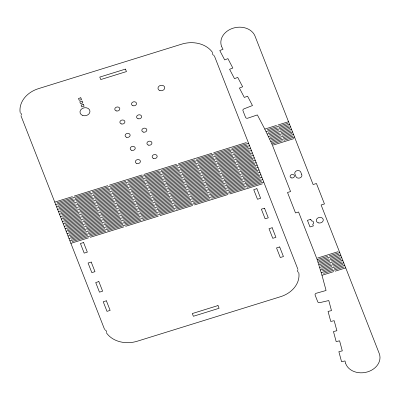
<?xml version="1.0" encoding="UTF-8"?>
<svg xmlns="http://www.w3.org/2000/svg" width="400" height="400" viewBox="0 0 400 400"><rect width="100%" height="100%" fill="white"/><g stroke="black" fill="none" stroke-linecap="round" stroke-linejoin="round"><path stroke-width="0.6" d="M21.09 115.24L21.13 115.175A2.225 1.78 -9.8 0 0 20.495 112.95M297.875 270.025L297.83 270.1A2.23 1.785 -9.8 0 0 298.48 272.345M221.64 46.635L223.015 49.26L219.78 50.53L224.685 59.91L227.925 58.64L232.83 68.02L229.595 69.29L234.5 78.67L237.74 77.405L242.645 86.785L239.41 88.055L244.32 97.435L247.555 96.165L252.465 105.545L243.96 108.88A1.76 1.405 -9.8 0 0 242.95 110.665L245.575 117.375A1.76 1.405 -9.8 0 0 247.765 118.175L257.37 114.925L264.785 129.095L276.535 125.44M277.95 125.005L288.525 121.715M267.315 129.735L287.91 123.34M266.095 131.545L277.53 127.99M278.945 127.555L289.52 124.265M268.315 132.285L288.905 125.89M267.355 134.015L278.53 130.54M279.945 130.1L290.52 126.815M269.31 134.835L289.905 128.435M54.75 202.115L72.41 196.63M74.175 196.08L107.725 185.655M109.49 185.105L142.155 174.955M143.92 174.41L176.59 164.26M178.355 163.71L211.905 153.285M213.67 152.735L246.335 142.585M268.575 136.495L279.525 133.09M280.94 132.65L291.515 129.365M56.99 202.78L90.54 192.355M92.305 191.805L125.855 181.38M127.62 180.83L159.405 170.955M161.17 170.41L194.72 159.985M196.485 159.435L230.035 149.01M231.8 148.46L248.575 143.25M270.31 137.385L290.9 130.985M55.7 204.54L73.355 199.05M75.125 198.505L108.675 188.08M110.44 187.53L143.105 177.38M144.87 176.83L177.535 166.68M179.305 166.135L212.855 155.71M214.62 155.16L247.285 145.01M269.745 138.99L280.525 135.64M281.94 135.2L292.515 131.915M57.94 205.2L91.49 194.775M93.255 194.23L126.805 183.805M128.57 183.255L160.355 173.38M162.12 172.83L195.67 162.405M197.435 161.86L230.985 151.435M232.75 150.885L249.525 145.675M271.305 139.935L291.9 133.535M56.65 206.96L74.305 201.475M76.07 200.925L109.62 190.505M111.385 189.955L144.055 179.805M145.82 179.255L178.485 169.105M180.25 168.555L213.8 158.135M215.565 157.585L248.235 147.435M270.865 141.505L281.525 138.19M282.935 137.75L293.51 134.465M58.89 207.625L92.44 197.2M94.205 196.655L127.755 186.23M129.52 185.68L161.305 175.805M163.07 175.255L196.62 164.83M198.385 164.285L231.935 153.86M233.7 153.31L250.475 148.1M272.305 142.485L292.9 136.085M57.595 209.385L75.255 203.9M77.02 203.35L110.57 192.925M112.335 192.38L145 182.23M146.77 181.68L179.435 171.53M181.2 170.98L214.75 160.555M216.515 160.01L249.18 149.86M271.945 144.03L282.52 140.74M283.935 140.3L294.51 137.015M59.835 210.05L93.385 199.625M95.15 199.075L128.7 188.655M130.47 188.105L162.25 178.23M164.015 177.68L197.565 167.255M199.33 166.705L232.88 156.285M234.65 155.735L251.42 150.52M273.3 145.035L293.895 138.635M58.545 211.81L76.205 206.325M77.97 205.775L111.52 195.35M113.285 194.8L145.95 184.655M147.715 184.105L180.385 173.955M182.15 173.405L215.7 162.98M217.465 162.435L250.13 152.285M60.785 212.475L94.335 202.05M96.1 201.5L129.65 191.075M131.415 190.53L163.2 180.65M164.965 180.105L198.515 169.68M200.28 169.13L233.83 158.705M235.595 158.16L252.37 152.945M59.495 214.235L77.15 208.75M78.92 208.2L112.465 197.775M114.235 197.225L146.9 187.075M148.665 186.53L181.33 176.38M183.1 175.83L216.645 165.405M218.415 164.855L251.08 154.705M61.735 214.9L95.285 204.475M97.05 203.925L130.6 193.5M132.365 192.95L164.15 183.075M165.915 182.53L199.465 172.105M201.23 171.555L234.78 161.13M236.545 160.58L253.32 155.37M60.445 216.66L78.1 211.17M79.865 210.625L113.415 200.2M115.18 199.65L147.85 189.5M149.615 188.95L182.28 178.8M184.045 178.255L217.595 167.83M219.36 167.28L252.03 157.13M62.685 217.32L96.235 206.9M98 206.35L131.55 195.925M133.315 195.375L165.095 185.5M166.865 184.95L200.41 174.53M202.18 173.98L235.73 163.555M237.495 163.005L254.27 157.795M61.39 219.08L79.05 213.595M80.815 213.045L114.365 202.625M116.13 202.075L148.795 191.925M150.565 191.375L183.23 181.225M184.995 180.675L218.545 170.255M220.31 169.705L252.975 159.555M63.63 219.745L97.18 209.32M98.945 208.775L132.495 198.35M134.26 197.8L166.045 187.925M167.81 187.375L201.36 176.95M203.125 176.405L236.675 165.98M238.44 165.43L255.215 160.22M62.34 221.505L80 216.02M81.765 215.47L115.315 205.045M117.08 204.5L149.745 194.35M151.51 193.8L184.18 183.65M185.945 183.1L219.495 172.675M221.26 172.13L253.925 161.98M64.58 222.17L98.13 211.745M99.895 211.195L133.445 200.775M135.21 200.225L166.995 190.35M168.76 189.8L202.31 179.375M204.075 178.825L237.625 168.405M239.39 167.855L256.165 162.64M63.29 223.93L80.945 218.445M82.71 217.895L116.26 207.47M118.03 206.925L150.695 196.775M152.46 196.225L185.125 186.075M186.89 185.525L220.44 175.1M222.205 174.555L254.875 164.405M65.53 224.595L99.08 214.17M100.845 213.62L134.395 203.195M136.16 202.65L167.945 192.775M169.71 192.225L203.26 181.8M205.025 181.25L238.575 170.825M240.34 170.28L257.115 165.065M64.24 226.355L81.895 220.87M83.66 220.32L117.21 209.895M118.975 209.345L151.645 199.195M153.41 198.65L186.075 188.5M187.84 187.95L221.39 177.525M223.155 176.975L255.825 166.825M66.48 227.02L100.025 216.595M101.795 216.045L135.34 205.62M137.11 205.07L168.89 195.195M170.66 194.65L204.205 184.225M205.975 183.675L239.52 173.25M241.29 172.7L258.065 167.49M65.185 228.78L82.845 223.29M84.61 222.745L118.16 212.32M119.925 211.77L152.59 201.62M154.355 201.07L187.025 190.92M188.79 190.375L222.34 179.95M224.105 179.4L256.77 169.25M67.425 229.44L100.975 219.02M102.74 218.47L136.29 208.045M138.055 207.495L169.84 197.62M171.605 197.07L205.155 186.65M206.92 186.1L240.47 175.675M242.235 175.125L259.01 169.915M66.135 231.205L83.795 225.715M85.56 225.17L119.11 214.745M120.875 214.195L153.54 204.045M155.305 203.495L187.97 193.345M189.74 192.8L223.29 182.375M225.055 181.825L257.72 171.675M68.375 231.865L101.925 221.44M103.69 220.895L137.24 210.47M139.005 209.92L170.79 200.045M172.555 199.495L206.105 189.07M207.87 188.525L241.42 178.1M243.185 177.55L259.96 172.34M67.085 233.625L84.74 228.14M86.505 227.59L120.055 217.165M121.82 216.62L154.49 206.47M156.255 205.92L188.92 195.77M190.685 195.22L224.235 184.8M226 184.25L258.67 174.1M69.325 234.29L102.875 223.865M104.64 223.315L138.19 212.895M139.955 212.345L171.74 202.47M173.505 201.92L207.055 191.495M208.82 190.945L242.37 180.525M244.135 179.975L260.91 174.76M68.03 236.05L85.69 230.565M87.455 230.015L121.005 219.59M122.77 219.045L155.435 208.895M157.205 208.345L189.87 198.195M191.635 197.645L225.185 187.22M226.95 186.675L259.615 176.525M70.27 236.715L103.82 226.29M105.59 225.74L139.135 215.315M140.905 214.77L172.685 204.895M174.45 204.345L208 193.92M209.765 193.37L243.315 182.945M245.085 182.4L261.855 177.185M68.98 238.475L86.64 232.99M88.405 232.44L121.955 222.015M123.72 221.465L156.385 211.315M158.15 210.77L190.82 200.62M192.585 200.07L226.135 189.645M227.9 189.095L260.565 178.945M71.22 239.14L104.77 228.715M106.535 228.165L140.085 217.74M141.85 217.195L173.635 207.315M175.4 206.77L208.95 196.345M210.715 195.795L244.265 185.37M246.03 184.825L262.805 179.61M69.93 240.9L87.585 235.41M89.355 234.865L122.9 224.44M124.67 223.89L157.335 213.74M159.1 213.19L191.765 203.045M193.535 202.495L227.08 192.07M228.85 191.52L261.515 181.37M72.17 241.56L105.72 231.14M107.485 230.59L141.035 220.165M142.8 219.615L174.585 209.74M176.35 209.19L209.9 198.77M211.665 198.22L245.215 187.795M246.98 187.245L263.755 182.035M70.88 243.325L88.535 237.835M90.3 237.29L123.85 226.865M125.615 226.315L158.285 216.165M160.05 215.615L192.715 205.465M194.48 204.92L228.03 194.495M229.795 193.945L262.465 183.795M317.54 258.07L338.13 251.67M317.18 259.61L327.755 256.325M329.17 255.885L339.745 252.6M318.535 260.62L339.13 254.22M318.095 262.185L328.75 258.875M330.165 258.435L340.74 255.15M319.535 263.17L340.125 256.77M318.97 264.775L329.75 261.425M331.165 260.985L341.74 257.7M320.53 265.72L341.125 259.32M319.795 267.38L330.75 263.975M332.16 263.535L342.735 260.25M321.53 268.27L342.125 261.87M320.575 269.995L331.745 266.525M333.16 266.085L343.735 262.8M322.525 270.82L343.12 264.42M321.305 272.63L332.745 269.075M334.16 268.635L344.735 265.35M323.525 273.37L344.12 266.97M345.745 363.755L344.99 360.94L341.57 361.74L338.865 351.67L342.29 350.875L339.585 340.805L336.165 341.605L333.46 331.54L336.885 330.74L334.18 320.675L330.76 321.475L328.06 311.41L331.48 310.61L328.775 300.545L319.79 302.645A1.76 1.405 -9.8 0 1 317.75 301.805L315.125 295.095A1.76 1.405 -9.8 0 1 316.28 293.255L326.075 290.48L321.99 275.275L333.74 271.625M335.155 271.185L345.73 267.9M213.855 55.355L213.775 55.325A2.225 1.78 -9.8 0 1 212.71 53.225M105.085 329.93L105.185 329.965A2.23 1.785 -9.8 0 1 106.23 332.08M264.785 129.095L272.045 144.265L290.565 191.545L287.51 192.495L295.51 212.94L298.565 211.99L317.09 259.37L321.99 275.275M214.325 55.745L297.965 269.46M104.62 329.535L20.985 115.82M345.79 363.845A17.585 14.065 -9.8 0 0 367.46 371.91A17.585 14.065 -9.8 0 0 379.345 353.79L321.11 204.985L324.45 203.945L316.45 183.5L313.11 184.54L254.91 35.825A17.585 14.065 -9.8 0 0 232.96 28.22A17.585 14.065 -9.8 0 0 221.615 46.54M298.825 272.815A26.375 21.09 -9.8 0 1 280.515 296.71L137.3 341.21A26.375 21.09 -9.8 0 1 106.29 332.64M20.145 112.485A26.375 21.09 -9.8 0 1 38.465 88.65L181.68 44.15A26.375 21.09 -9.8 0 1 212.655 52.67M125.475 69.1L99.775 77.085L100.745 79.565L126.445 71.58L125.475 69.1M80.805 97.775L78.5 98.49L79.215 100.31L81.52 99.595L80.805 97.775M82.095 101.07L79.79 101.785L80.505 103.61L82.81 102.89L82.095 101.07M83.385 104.37L81.08 105.085L81.795 106.905L84.1 106.19L83.385 104.37M83.575 242.53L80.435 243.505L84.195 253.11L87.335 252.135L83.575 242.53M256.875 188.685L253.73 189.66L257.49 199.265L260.63 198.29L256.875 188.685M91.215 262.055L88.075 263.03L91.835 272.635L94.975 271.66L91.215 262.055M264.515 208.21L261.37 209.185L265.13 218.79L268.27 217.815L264.515 208.21M98.86 281.58L95.715 282.555L99.475 292.16L102.615 291.18L98.86 281.58M272.155 227.735L269.015 228.71L272.77 238.315L275.915 237.335L272.155 227.735M310.77 219.305L307.43 220.345L310.01 226.94L313.35 225.9L312.725 224.305A2.42 1.935 -9.8 0 0 313.565 222.135A2.42 1.935 -9.8 0 0 311.395 220.9L310.77 219.305M106.375 300.785L103.235 301.76L106.99 311.365L110.135 310.39L106.375 300.785M279.67 246.94L276.53 247.915L280.29 257.52L283.43 256.545L279.67 246.94M218.015 305.56L192.31 313.545L193.38 316.27L219.08 308.285L218.015 305.56M301.78 174.745L300.745 172.11A3.075 2.46 -9.8 0 0 296.92 170.71A3.075 2.46 -9.8 0 0 294.895 173.925L295.93 176.565A3.075 2.46 -9.8 0 0 299.755 177.965A3.075 2.46 -9.8 0 0 301.78 174.745M318.44 222.89A3.515 2.81 -9.8 0 0 323.26 219.63A3.515 2.81 -9.8 0 0 317.67 218.08A3.515 2.81 -9.8 0 0 318.44 222.89M291.415 177.9A2.2 1.76 -9.8 0 0 294.455 175.885A2.2 1.76 -9.8 0 0 290.975 174.885A2.2 1.76 -9.8 0 0 291.415 177.9M82.855 115.525A5.025 4.02 -9.8 0 0 89.96 111.09A5.025 4.02 -9.8 0 0 82.115 108.595A5.025 4.02 -9.8 0 0 82.855 115.525M116.235 110.905A2.53 2.025 -9.8 0 0 119.81 108.67A2.53 2.025 -9.8 0 0 115.86 107.415A2.53 2.025 -9.8 0 0 116.235 110.905M132.945 105.71A2.53 2.025 -9.8 0 0 136.525 103.475A2.53 2.025 -9.8 0 0 132.575 102.22A2.53 2.025 -9.8 0 0 132.945 105.71M138.04 118.73A2.53 2.025 -9.8 0 0 141.62 116.495A2.53 2.025 -9.8 0 0 137.67 115.24A2.53 2.025 -9.8 0 0 138.04 118.73M121.33 123.925A2.53 2.025 -9.8 0 0 124.91 121.69A2.53 2.025 -9.8 0 0 120.96 120.435A2.53 2.025 -9.8 0 0 121.33 123.925M126.56 137.285A2.53 2.025 -9.8 0 0 130.135 135.05A2.53 2.025 -9.8 0 0 126.185 133.795A2.53 2.025 -9.8 0 0 126.56 137.285M143.27 132.09A2.53 2.025 -9.8 0 0 146.85 129.855A2.53 2.025 -9.8 0 0 142.895 128.6A2.53 2.025 -9.8 0 0 143.27 132.09M131.655 150.305A2.53 2.025 -9.8 0 0 135.23 148.07A2.53 2.025 -9.8 0 0 131.28 146.815A2.53 2.025 -9.8 0 0 131.655 150.305M153.595 158.47A2.53 2.025 -9.8 0 0 157.17 156.235A2.53 2.025 -9.8 0 0 153.22 154.98A2.53 2.025 -9.8 0 0 153.595 158.47M136.815 163.495A2.53 2.025 -9.8 0 0 140.395 161.26A2.53 2.025 -9.8 0 0 136.445 160.005A2.53 2.025 -9.8 0 0 136.815 163.495M159.92 90.575A3.41 2.73 -9.8 0 0 164.74 87.565A3.41 2.73 -9.8 0 0 159.42 85.875A3.41 2.73 -9.8 0 0 159.92 90.575M148.365 145.11A2.53 2.025 -9.8 0 0 151.945 142.875A2.53 2.025 -9.8 0 0 147.995 141.62A2.53 2.025 -9.8 0 0 148.365 145.11"/></g></svg>
